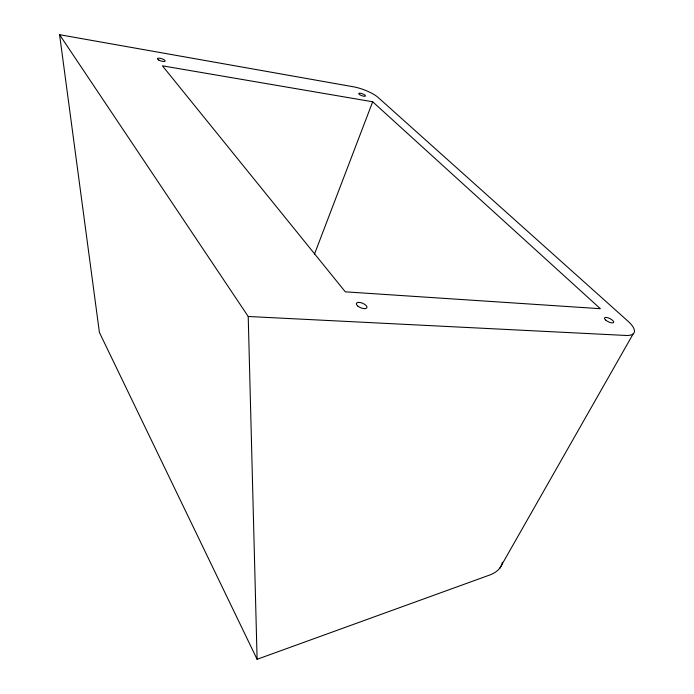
<?xml version="1.0" encoding="UTF-8"?>
<svg xmlns="http://www.w3.org/2000/svg" width="694" height="694" viewBox="0 0 694 694"><rect width="100%" height="100%" fill="white"/><g stroke="black" fill="none" stroke-linecap="round" stroke-linejoin="round"><path stroke-width="1.04" d="M502.404 562.253C501.519 568.386 495.915 572.541 490.502 574.727L257.101 659.3L99.415 332.461L59.58 34.7L353.385 86.785A19.623 5.396 20.5 0 1 378.187 97.524L628.07 321.279A27.803 9.707 26.3 0 1 625.849 335.454L248.218 316.49L59.58 34.7M314.373 254.412L372.678 101.775L162.422 65.826L345.317 291.836L600.362 308.7L372.678 101.775M499.654 568.481L633.18 333.866M248.218 316.49L257.101 659.3M158.761 60.057A4.043 1.197 17.5 0 0 165.094 61.15A4.043 1.197 17.5 0 0 160.019 58.287A4.043 1.197 17.5 0 0 158.761 60.057M605.584 319.969A5.092 1.778 26.3 0 0 613.47 322.649A5.092 1.778 26.3 0 0 608.222 317.878A5.092 1.778 26.3 0 0 605.584 319.969M359.639 94.618A3.6 0.989 20.5 0 0 365.339 96.136A3.6 0.989 20.5 0 0 361.288 93.438A3.6 0.989 20.5 0 0 359.639 94.618M357.8 306.054A5.691 2.455 22.4 0 0 366.796 307.893A5.691 2.455 22.4 0 0 360.394 302.549A5.691 2.455 22.4 0 0 357.8 306.054"/></g></svg>
